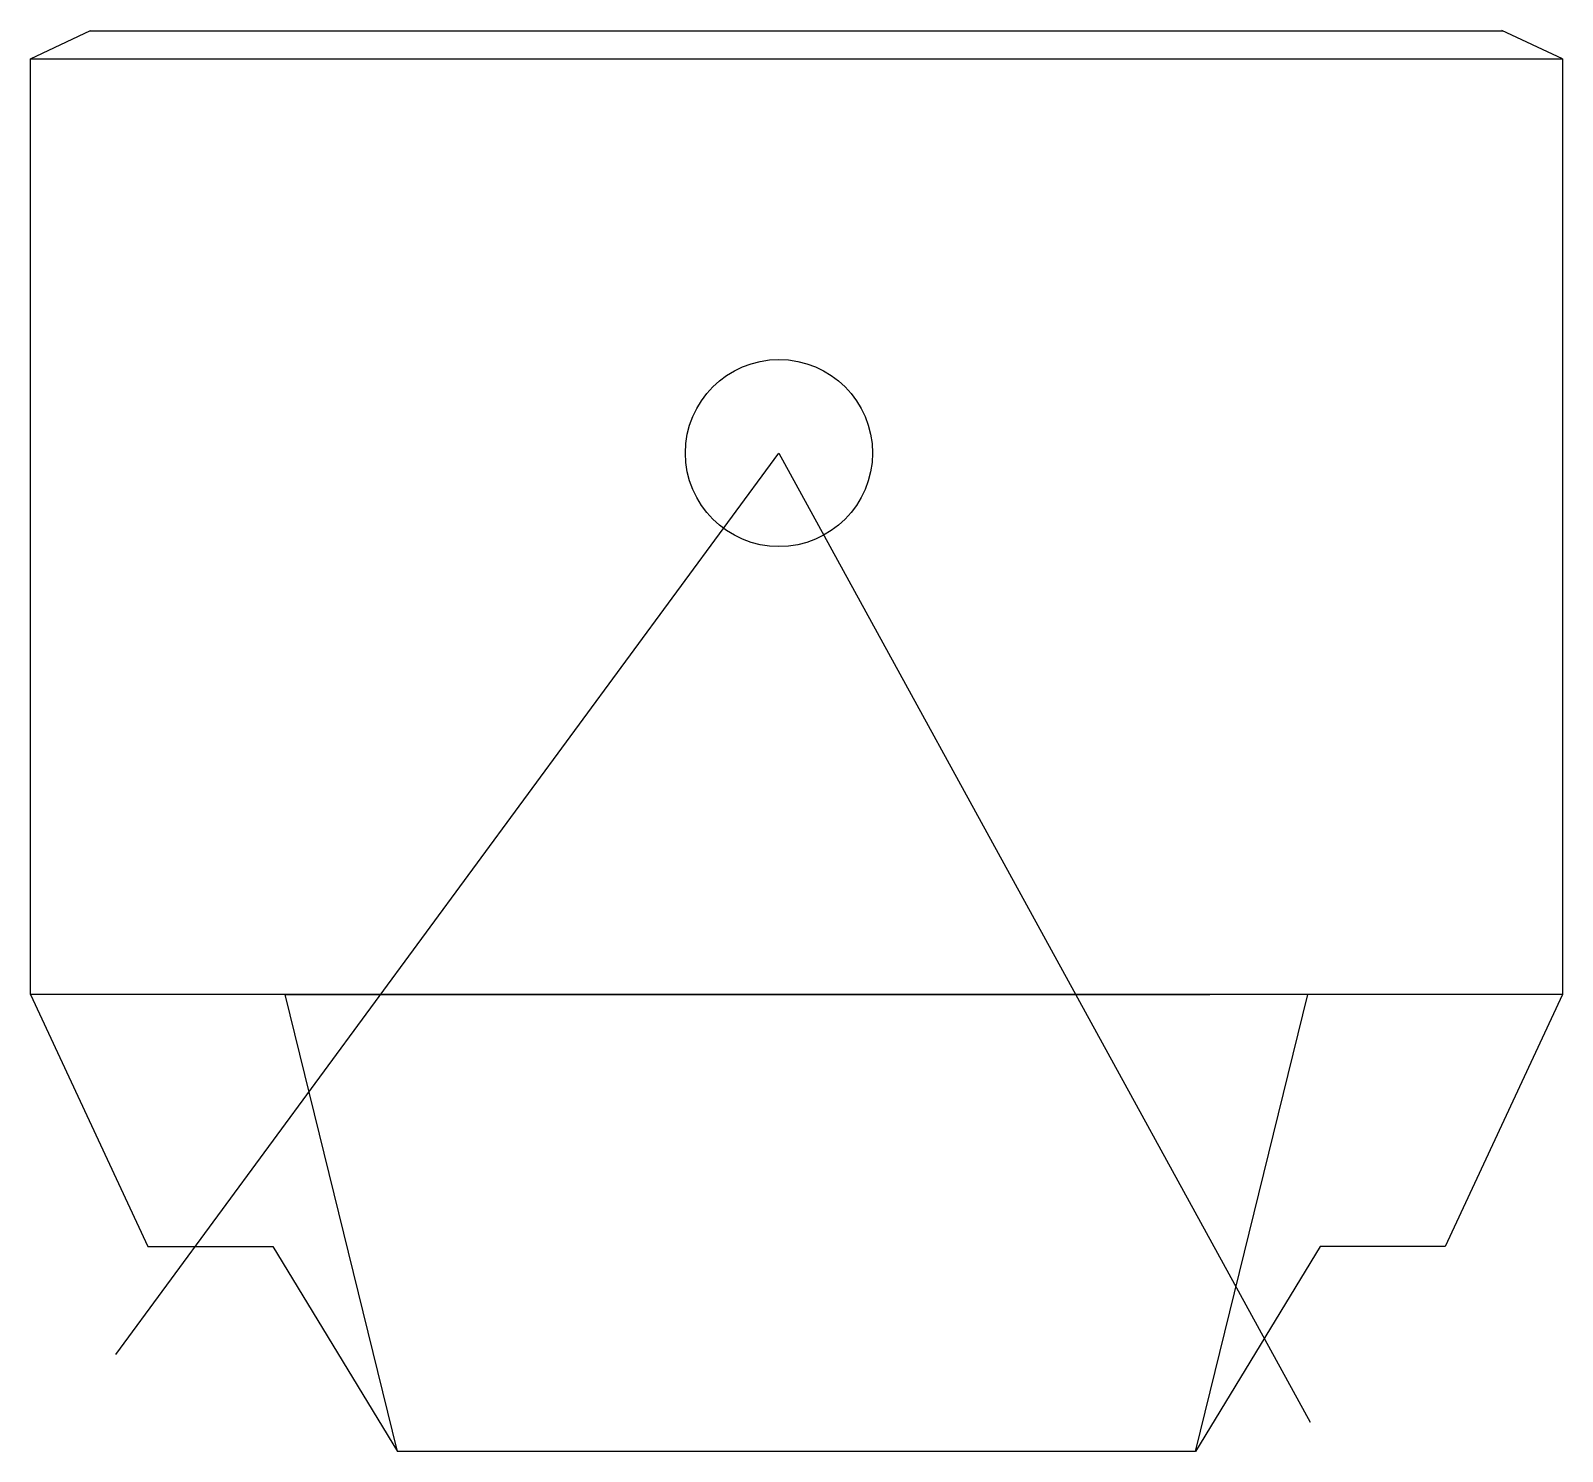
# Model space of a CAD drawing. Extents: x 2.233 to 2.783, y 1.648 to 2.158.
import ezdxf

# ---------------------------------------------------------------- set-up
doc = ezdxf.new("R2010")
doc.units = 0
doc.layers.get('0').update_dxf_attribs({"linetype": 'CONTINUOUS'})

msp = doc.modelspace()

# ---------------------------------------------------------------- linework, layer by layer
at = {"color": 0}
for p, q in [((2.23303, 2.14812), (2.25453, 2.15825)), ((2.25425, 2.15812), (2.76156, 2.15812)), ((2.78303, 2.14812), (2.76127, 2.15825)), ((2.23303, 1.81212), (2.23303, 2.14812)), ((2.23303, 2.14812), (2.78303, 2.14812)), ((2.78303, 2.14812), (2.78303, 1.81212)), ((2.26356, 1.68289), (2.50173, 2.00658)), ((2.50173, 2.00658), (2.69252, 1.65858)), ((2.23303, 1.81212), (2.27514, 1.72166)), ((2.78303, 1.81212), (2.23303, 1.81212)), ((2.36478, 1.64812), (2.32444, 1.81212)), ((2.32444, 1.81212), (2.6564, 1.81212)), ((2.69161, 1.81212), (2.35965, 1.81212)), ((2.65127, 1.64812), (2.69161, 1.81212)), ((2.78303, 1.81212), (2.74091, 1.72166)), ((2.27514, 1.72166), (2.31996, 1.72166)), ((2.31996, 1.72166), (2.36478, 1.64812)), ((2.69609, 1.72166), (2.65127, 1.64812)), ((2.74091, 1.72166), (2.69609, 1.72166)), ((2.65127, 1.64812), (2.36478, 1.64812))]:
    msp.add_line(p, q, dxfattribs=at)
msp.add_circle((2.50173, 2.00658), 0.03359, dxfattribs=at)

doc.saveas('drawing.dxf')
